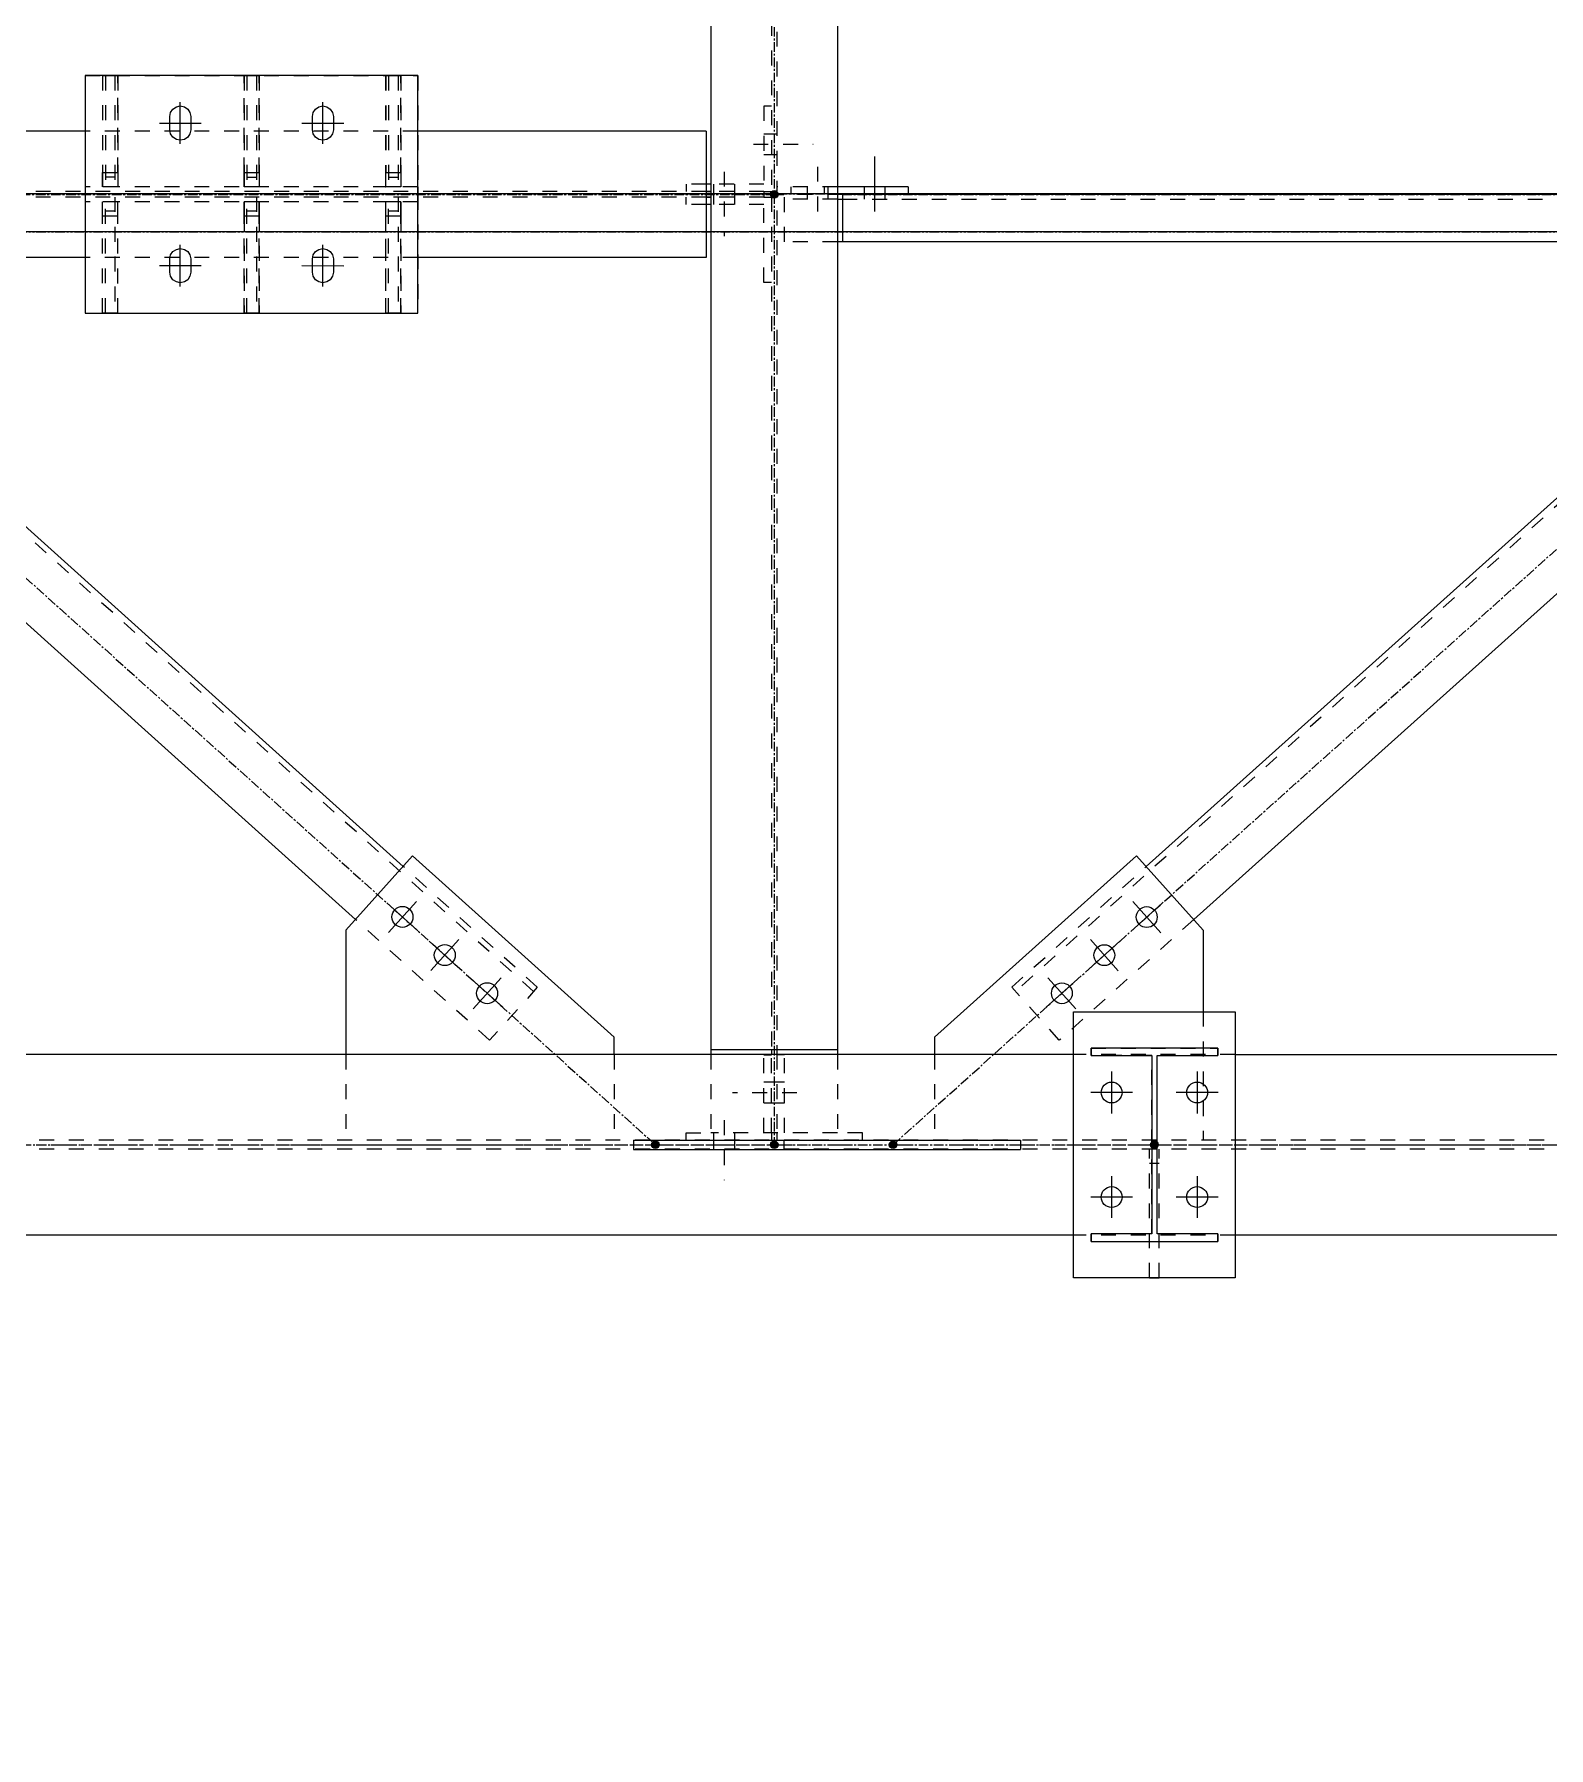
# Model space of a CAD drawing. Header units: inches. Extents: x 209270 to 234360, y -180214 to -150194.
# Drawn here: x 225099 to 227091, y -167807 to -165554 of the extents above; entities that cross this region are included whole.
import ezdxf

# ---------------------------------------------------------------- set-up
doc = ezdxf.new("R2010")
doc.units = ezdxf.units.IN
doc.header["$LTSCALE"] = 10
doc.header["$MEASUREMENT"] = 0
for name, pattern in [('CENTER', [2, 1.25, -0.25, 0.25, -0.25]), ('DXK_LINE_DOT2', [3.9198, 1.9599, -1.9599]), ('DXK_LINE_DOT5', [7.8785, 2.979, -0.9799, 0.9799, -0.9799, 0.9799, -0.9799]), ('PHANTOM', [2.5, 1.25, -0.25, 0.25, -0.25, 0.25, -0.25])]:
    doc.linetypes.add(name, pattern=pattern)
for name, color, linetype in [('_STR_0', 2, 'Continuous'), ('_STR_1', 2, 'Continuous'), ('_STR_2', 2, 'Continuous'), ('_STR_4', 2, 'Continuous')]:
    doc.layers.add(name, color=color, linetype=linetype)
for name, color, linetype, lineweight in [('DIM', 42, 'Continuous', 13), ('PHANTOM', 8, 'PHANTOM', 0), ('Sheeting', 4, 'Continuous', 0)]:
    doc.layers.add(name, color=color, linetype=linetype, lineweight=lineweight)

# ---------------------------------------------------------------- blocks, each defined once
blk = doc.blocks.new('A$C1b4ed5d7')
at = {"layer": 'PHANTOM', "elevation": -0.8}
for points in [[(-660, 10500), (12160, 10500), (12160, -550), (-660, -550)], [(-610, 10450), (12110, 10450), (12110, -500), (-610, -500)]]:
    blk.add_lwpolyline(points, close=True, dxfattribs=at)
blk = doc.blocks.new('GridLine-116860372-116905 - 114867')
at = {"layer": '_STR_2', "linetype": 'DXK_LINE_DOT5'}
blk.add_line((210782.4, -167014.2), (232759.1, -167014.2), dxfattribs=at)
blk = doc.blocks.new('Part-116860372-114923 - 114867')
at = {"layer": '_STR_1', "linetype": 'DXK_LINE_DOT2'}
for p, q in [((226678.8, -166895.4), (226466.3, -166895.4)), ((228065.1, -167008.3), (218205.1, -167008.3)), ((228065.1, -167020), (218205.1, -167020)), ((226678.8, -167132.9), (226466.3, -167132.9))]:
    blk.add_line(p, q, dxfattribs=at)
at = {"layer": '_STR_2', "linetype": 'Continuous'}
for p, q in [((226466.3, -166895.4), (223241.3, -166895.4)), ((226678.8, -166895.4), (228065.1, -166895.4)), ((226466.3, -167132.9), (223241.3, -167132.9)), ((228065.1, -167132.9), (226678.8, -167132.9))]:
    blk.add_line(p, q, dxfattribs=at)
at = {"layer": '_STR_4', "linetype": 'CENTER'}
blk.add_line((217822.6, -167014.2), (228447.6, -167014.2), dxfattribs=at)
blk = doc.blocks.new('Part-116860372-114927 - 114867')
at = {"layer": '_STR_4', "linetype": 'Continuous'}
blk.add_hatch(color=256, dxfattribs=at).paths.add_polyline_path([(226572.6, -167019.2, -1), (226572.6, -167009.2, -1)])
at = {"layer": '_STR_1', "linetype": 'DXK_LINE_DOT2'}
for p, q in [((226489.3, -166896.9), (226489.3, -166887.2)), ((226489.3, -166887.2), (226655.8, -166887.2)), ((226655.8, -166887.2), (226655.8, -166896.9)), ((226569, -166896.9), (226489.3, -166896.9)), ((226569, -167131.4), (226569, -166896.9)), ((226576.1, -167131.4), (226576.1, -166896.9)), ((226576.1, -166896.9), (226655.8, -166896.9)), ((226489.3, -167141.2), (226489.3, -167131.4)), ((226569, -167131.4), (226489.3, -167131.4)), ((226489.3, -167141.2), (226655.8, -167141.2)), ((226655.8, -167131.4), (226576.1, -167131.4)), ((226655.8, -167131.4), (226655.8, -167141.2))]:
    blk.add_line(p, q, dxfattribs=at)
at = {"layer": '_STR_2', "linetype": 'Continuous'}
for p, q in [((226489.3, -166887.2), (226489.3, -166887.2)), ((226655.8, -166887.2), (226489.3, -166887.2)), ((226489.3, -166887.2), (226489.3, -166896.9)), ((226655.8, -166887.2), (226655.8, -166887.2)), ((226655.8, -166896.9), (226655.8, -166887.2)), ((226489.3, -166896.9), (226489.3, -166896.9)), ((226489.3, -166896.9), (226569, -166896.9)), ((226569, -166896.9), (226569, -166896.9)), ((226569, -166896.9), (226569, -167131.4)), ((226576.1, -166896.9), (226576.1, -166896.9)), ((226576.1, -167131.4), (226576.1, -166896.9)), ((226576.1, -166896.9), (226655.8, -166896.9)), ((226655.8, -166896.9), (226655.8, -166896.9)), ((226489.3, -167131.4), (226489.3, -167131.4)), ((226569, -167131.4), (226489.3, -167131.4)), ((226489.3, -167131.4), (226489.3, -167141.2)), ((226489.3, -167141.2), (226489.3, -167141.2)), ((226489.3, -167141.2), (226655.8, -167141.2)), ((226569, -167131.4), (226569, -167131.4)), ((226576.1, -167131.4), (226576.1, -167131.4)), ((226655.8, -167131.4), (226576.1, -167131.4)), ((226655.8, -167131.4), (226655.8, -167131.4)), ((226655.8, -167141.2), (226655.8, -167131.4)), ((226655.8, -167141.2), (226655.8, -167141.2))]:
    blk.add_line(p, q, dxfattribs=at)
at = {"layer": '_STR_4', "linetype": 'CENTER'}
blk.add_line((226572.6, -167014.2), (226572.6, -167014.2), dxfattribs=at)
at = {"layer": '_STR_4', "linetype": 'Continuous'}
blk.add_circle((226572.6, -167014.2), 5, dxfattribs=at)
blk = doc.blocks.new('Part-116860372-114996 - 114867')
at = {"layer": '_STR_4', "linetype": 'Continuous'}
blk.add_hatch(color=256, dxfattribs=at).paths.add_polyline_path([(226072.6, -167019.2, -1), (226072.6, -167009.2, -1)])
at = {"layer": '_STR_1', "linetype": 'DXK_LINE_DOT2'}
for p, q in [((226069, -164281.6), (226069, -165767.7)), ((226076.1, -164413.5), (226076.1, -166889.2)), ((226069, -165767.7), (226069, -166889.2)), ((225989.3, -166895.4), (225989.3, -166998.3)), ((226069, -166998.3), (226069, -166895.4)), ((226076.1, -166895.4), (226076.1, -166998.3)), ((226155.8, -166895.4), (226155.8, -166998.3)), ((226155.8, -166998.3), (225989.3, -166998.3))]:
    blk.add_line(p, q, dxfattribs=at)
at = {"layer": '_STR_2', "linetype": 'Continuous'}
for p, q in [((225989.3, -164407.3), (225989.3, -166895.4)), ((226155.8, -164407.3), (226155.8, -166895.4)), ((226155.8, -166889.2), (225989.3, -166889.2)), ((226069, -166889.2), (226069, -166895.4)), ((226076.1, -166889.2), (226076.1, -166895.4))]:
    blk.add_line(p, q, dxfattribs=at)
at = {"layer": '_STR_4', "linetype": 'CENTER'}
blk.add_line((226072.6, -164264.2), (226072.6, -167014.2), dxfattribs=at)
at = {"layer": '_STR_4', "linetype": 'Continuous'}
blk.add_circle((226072.6, -167014.2), 5, dxfattribs=at)
blk = doc.blocks.new('Part-116860372-116394 - 114867')
at = {"layer": '_STR_1', "linetype": 'DXK_LINE_DOT2'}
for p, q in [((225188.9, -165607.9), (225188.9, -165735.4)), ((225189, -165607.9), (225189, -165735.4)), ((225189, -165607.9), (225208.9, -165607.9)), ((225208.9, -165607.9), (225209, -165607.9)), ((225208.9, -165735.4), (225208.9, -165607.9)), ((225209, -165607.9), (225209, -165735.4)), ((225188.9, -165735.4), (225188.9, -165754.2)), ((225188.9, -165735.4), (225189, -165735.4)), ((225189, -165754.2), (225189, -165735.4)), ((225189, -165735.4), (225209, -165735.4)), ((225208.9, -165735.4), (225208.9, -165754.2)), ((225209, -165735.4), (225209, -165754.2)), ((225188.9, -165754.2), (225189, -165754.2)), ((225209, -165754.2), (225188.9, -165754.2))]:
    blk.add_line(p, q, dxfattribs=at)
at = {"layer": '_STR_2', "linetype": 'Continuous'}
for p, q in [((225189, -165607.9), (225188.9, -165607.9)), ((225188.9, -165607.9), (225188.9, -165607.9)), ((225188.9, -165607.9), (225189, -165607.9)), ((225189, -165607.9), (225189, -165607.9)), ((225189, -165607.9), (225209, -165607.9)), ((225209, -165607.9), (225209, -165607.9))]:
    blk.add_line(p, q, dxfattribs=at)
blk = doc.blocks.new('Part-116860372-115020 - 114867')
at = {"layer": '_STR_4', "linetype": 'Continuous'}
for points in [[(224701.3, -165769.2, -1), (224701.3, -165759.2, -1)], [(226072.6, -165769.2, -1), (226072.6, -165759.2, -1)]]:
    blk.add_hatch(color=256, dxfattribs=at).paths.add_polyline_path(points)
at = {"layer": '_STR_1', "linetype": 'DXK_LINE_DOT2'}
for p, q in [((225603.8, -165680.9), (225166.3, -165680.9)), ((224714.9, -165760.6), (224714.9, -165767.7)), ((224784.6, -165760.6), (224714.9, -165760.6)), ((225983.1, -165760.6), (224790.8, -165760.6)), ((226059, -165760.6), (225989.3, -165760.6)), ((226059, -165760.6), (226059, -165767.7)), ((224784.6, -165767.7), (224714.9, -165767.7)), ((225983.1, -165767.7), (224790.8, -165767.7)), ((226059, -165767.7), (225989.3, -165767.7)), ((225603.8, -165847.4), (225166.3, -165847.4))]:
    blk.add_line(p, q, dxfattribs=at)
at = {"layer": '_STR_2', "linetype": 'Continuous'}
for p, q in [((224790.8, -165680.9), (224790.8, -165847.4)), ((225166.3, -165680.9), (224790.8, -165680.9)), ((225983.1, -165680.9), (225603.8, -165680.9)), ((225983.1, -165680.9), (225983.1, -165847.4)), ((224790.8, -165760.6), (224784.6, -165760.6)), ((225989.3, -165760.6), (225983.1, -165760.6)), ((224790.8, -165767.7), (224784.6, -165767.7)), ((225989.3, -165767.7), (225983.1, -165767.7)), ((225166.3, -165847.4), (224790.8, -165847.4)), ((225983.1, -165847.4), (225603.8, -165847.4))]:
    blk.add_line(p, q, dxfattribs=at)
at = {"layer": '_STR_4', "linetype": 'CENTER'}
blk.add_line((224701.3, -165764.2), (226072.6, -165764.2), dxfattribs=at)
at = {"layer": '_STR_4', "linetype": 'Continuous'}
for centre in [(224701.3, -165764.2), (226072.6, -165764.2)]:
    blk.add_circle(centre, 5, dxfattribs=at)
blk = doc.blocks.new('Part-116860372-115024 - 114867')
at = {"layer": '_STR_4', "linetype": 'Continuous'}
for points in [[(226072.6, -165769.2, -1), (226072.6, -165759.2, -1)], [(227447.6, -165769.2, -1), (227447.6, -165759.2, -1)]]:
    blk.add_hatch(color=256, dxfattribs=at).paths.add_polyline_path(points)
at = {"layer": '_STR_1', "linetype": 'DXK_LINE_DOT2'}
for p, q in [((226086.1, -165826.7), (226086.1, -165764.2)), ((226162.1, -165764.2), (226086.1, -165764.2)), ((227434, -165764.2), (227358.1, -165764.2)), ((227434, -165826.7), (227434, -165764.2)), ((226155.8, -165770.4), (226086.1, -165770.4)), ((226162.1, -165770.4), (227358.1, -165770.4)), ((227434, -165770.4), (227364.3, -165770.4)), ((226155.8, -165826.7), (226086.1, -165826.7)), ((227434, -165826.7), (227364.3, -165826.7))]:
    blk.add_line(p, q, dxfattribs=at)
at = {"layer": '_STR_2', "linetype": 'Continuous'}
for p, q in [((227358.1, -165764.2), (226162.1, -165764.2)), ((226162.1, -165764.2), (226162.1, -165826.7)), ((227358.1, -165764.2), (227358.1, -165826.7)), ((226155.8, -165770.4), (226162.1, -165770.4)), ((227364.3, -165770.4), (227358.1, -165770.4)), ((227364.3, -165826.7), (226155.8, -165826.7))]:
    blk.add_line(p, q, dxfattribs=at)
at = {"layer": '_STR_4', "linetype": 'CENTER'}
for p, q in [((226072.6, -165764.2), (226086.1, -165764.2)), ((226162.1, -165764.2), (227358.1, -165764.2)), ((227434, -165764.2), (227447.6, -165764.2))]:
    blk.add_line(p, q, dxfattribs=at)
at = {"layer": '_STR_4', "linetype": 'Continuous'}
for centre in [(226072.6, -165764.2), (227447.6, -165764.2)]:
    blk.add_circle(centre, 5, dxfattribs=at)
blk = doc.blocks.new('Part-116860372-116139 - 114867')
at = {"layer": '_STR_1', "linetype": 'DXK_LINE_DOT2'}
for p, q in [((225509.1, -166895.4), (225509.1, -167008.3)), ((225861.9, -166895.4), (225861.9, -167008.3))]:
    blk.add_line(p, q, dxfattribs=at)
at = {"layer": '_STR_2', "linetype": 'Continuous'}
for p, q in [((225596.9, -166634.2), (225509.1, -166731.7)), ((225861.9, -166872.8), (225596.9, -166634.2)), ((225509.1, -166731.7), (225509.1, -166895.4)), ((225861.9, -166895.4), (225861.9, -166872.8))]:
    blk.add_line(p, q, dxfattribs=at)
blk = doc.blocks.new('Part-116860372-115071 - 114867')
at = {"layer": '_STR_4', "linetype": 'Continuous'}
for points in [[(224701.3, -165925.4, -1), (224701.3, -165915.4, -1)], [(225916.3, -167019.2, -1), (225916.3, -167009.2, -1)]]:
    blk.add_hatch(color=256, dxfattribs=at).paths.add_polyline_path(points)
at = {"layer": '_STR_1', "linetype": 'DXK_LINE_DOT2'}
for p, q in [((224866, -166001.4), (224803.3, -166071.1)), ((225755.9, -166812.6), (224861, -166007)), ((224866, -166001.4), (225042.6, -166160.3)), ((224979.8, -166230), (224803.3, -166071.1)), ((225760.9, -166807), (225584.4, -166648.1)), ((225698.2, -166876.7), (225521.7, -166717.8)), ((225760.9, -166807), (225698.2, -166876.7))]:
    blk.add_line(p, q, dxfattribs=at)
at = {"layer": '_STR_2', "linetype": 'Continuous'}
for p, q in [((225584.4, -166648.1), (225042.6, -166160.3)), ((225521.7, -166717.8), (224979.8, -166230))]:
    blk.add_line(p, q, dxfattribs=at)
at = {"layer": '_STR_4', "linetype": 'CENTER'}
blk.add_line((224701.3, -165920.4), (225916.3, -167014.2), dxfattribs=at)
at = {"layer": '_STR_4', "linetype": 'Continuous'}
for centre in [(224701.3, -165920.4), (225916.3, -167014.2)]:
    blk.add_circle(centre, 5, dxfattribs=at)
blk = doc.blocks.new('Part-116860372-115072 - 114867')
at = {"layer": '_STR_4', "linetype": 'Continuous'}
for points in [[(227447.6, -165925.4, -1), (227447.6, -165915.4, -1)], [(226228.8, -167019.2, -1), (226228.8, -167009.2, -1)]]:
    blk.add_hatch(color=256, dxfattribs=at).paths.add_polyline_path(points)
at = {"layer": '_STR_1', "linetype": 'DXK_LINE_DOT2'}
for p, q in [((227288, -166006.5), (226389.9, -166812.5)), ((227283, -166001), (227106.2, -166159.6)), ((227283, -166001), (227345.6, -166070.7)), ((227345.6, -166070.7), (227168.8, -166229.4)), ((226384.9, -166806.9), (226561.7, -166648.3)), ((226624.3, -166718), (226447.5, -166876.7)), ((226447.5, -166876.7), (226384.9, -166806.9))]:
    blk.add_line(p, q, dxfattribs=at)
at = {"layer": '_STR_2', "linetype": 'Continuous'}
for p, q in [((227106.2, -166159.6), (226561.7, -166648.3)), ((227168.8, -166229.4), (226624.3, -166718))]:
    blk.add_line(p, q, dxfattribs=at)
at = {"layer": '_STR_4', "linetype": 'CENTER'}
blk.add_line((226228.8, -167014.2), (227447.6, -165920.4), dxfattribs=at)
at = {"layer": '_STR_4', "linetype": 'Continuous'}
for centre in [(227447.6, -165920.4), (226228.8, -167014.2)]:
    blk.add_circle(centre, 5, dxfattribs=at)
blk = doc.blocks.new('Part-116860372-115235 - 114867')
at = {"layer": '_STR_1', "linetype": 'DXK_LINE_DOT2'}
for p, q in [((226086.1, -166895.8), (226076.1, -166895.8)), ((226086.1, -166998.3), (226086.1, -166895.8)), ((226076.1, -166998.3), (226076.1, -167008.3)), ((226188.6, -166998.3), (226155.8, -166998.3)), ((226188.6, -167008.3), (226188.6, -166998.3))]:
    blk.add_line(p, q, dxfattribs=at)
blk = doc.blocks.new('Part-116860372-115234 - 114867')
at = {"layer": '_STR_1', "linetype": 'DXK_LINE_DOT2'}
for p, q in [((226059, -166998.3), (226059, -166895.8)), ((226059, -166895.8), (226069, -166895.8)), ((225956.5, -167008.3), (225956.5, -166998.3)), ((225956.5, -166998.3), (225989.3, -166998.3)), ((226069, -166998.3), (226069, -167008.3))]:
    blk.add_line(p, q, dxfattribs=at)
blk = doc.blocks.new('Bolt-116860372-115236 - 114867')
at = {"layer": '_STR_1', "linetype": 'DXK_LINE_DOT2'}
for p, q in [((226069, -166932), (226059, -166932)), ((226076.1, -166932), (226069, -166932)), ((226086.1, -166932), (226076.1, -166932)), ((226102.4, -166945.8), (226017.4, -166945.8)), ((226069, -166959.5), (226059, -166959.5)), ((226076.1, -166959.5), (226069, -166959.5)), ((226086.1, -166959.5), (226076.1, -166959.5))]:
    blk.add_line(p, q, dxfattribs=at)
blk = doc.blocks.new('Part-116860372-150037 - 114867')
at = {"layer": '_STR_1', "linetype": 'DXK_LINE_DOT2'}
for p, q in [((225565.2, -165920.4), (225565.2, -165767.7)), ((225577.7, -165786.5), (225565.2, -165786.5)), ((225577.7, -165767.7), (225577.7, -165920.4)), ((225565.2, -165920.4), (225577.7, -165920.4))]:
    blk.add_line(p, q, dxfattribs=at)
blk = doc.blocks.new('Bolt-116860372-115286 - 114867')
at = {"layer": '_STR_1', "linetype": 'DXK_LINE_DOT2'}
for p, q in [((226006.5, -166982), (226006.5, -167060.8)), ((225992.8, -166998.3), (225992.8, -167008.3)), ((226020.3, -166998.3), (226020.3, -167008.3)), ((225992.8, -167008.3), (225992.8, -167020)), ((226020.3, -167008.3), (226020.3, -167020))]:
    blk.add_line(p, q, dxfattribs=at)
blk = doc.blocks.new('Part-116860372-115293 - 114867')
at = {"layer": '_STR_1', "linetype": 'DXK_LINE_DOT2'}
for p, q in [((225956.5, -165777.7), (225956.5, -165767.7)), ((225983.1, -165777.7), (225956.5, -165777.7)), ((225983.1, -165767.7), (225989.3, -165767.7)), ((226059, -165777.7), (225989.3, -165777.7)), ((226059, -165767.7), (226069, -165767.7)), ((226059, -165880.2), (226059, -165777.7)), ((226069, -165880.2), (226059, -165880.2))]:
    blk.add_line(p, q, dxfattribs=at)
at = {"layer": '_STR_2', "linetype": 'Continuous'}
blk.add_line((225989.3, -165777.7), (225983.1, -165777.7), dxfattribs=at)
blk = doc.blocks.new('Part-116860372-115294 - 114867')
at = {"layer": '_STR_1', "linetype": 'DXK_LINE_DOT2'}
for p, q in [((226069, -165648.1), (226059, -165648.1)), ((226059, -165648.1), (226059, -165750.6)), ((225956.5, -165750.6), (225956.5, -165760.6)), ((225983.1, -165750.6), (225956.5, -165750.6)), ((225983.1, -165760.6), (225989.3, -165760.6)), ((226059, -165750.6), (225989.3, -165750.6)), ((226059, -165760.6), (226069, -165760.6))]:
    blk.add_line(p, q, dxfattribs=at)
at = {"layer": '_STR_2', "linetype": 'Continuous'}
blk.add_line((225989.3, -165750.6), (225983.1, -165750.6), dxfattribs=at)
blk = doc.blocks.new('Bolt-116860372-115295 - 114867')
at = {"layer": '_STR_1', "linetype": 'DXK_LINE_DOT2'}
for p, q in [((226006.5, -165734.4), (226006.5, -165819.4)), ((225992.8, -165750.6), (225992.8, -165760.6)), ((225992.8, -165760.6), (225992.8, -165767.7)), ((226020.3, -165750.6), (226020.3, -165760.6)), ((226020.3, -165760.6), (226020.3, -165767.7)), ((225992.8, -165767.7), (225992.8, -165777.7)), ((226020.3, -165767.7), (226020.3, -165777.7))]:
    blk.add_line(p, q, dxfattribs=at)
blk = doc.blocks.new('Bolt-116860372-115300 - 114867')
at = {"layer": '_STR_1', "linetype": 'DXK_LINE_DOT2'}
for p, q in [((226045.1, -165698.1), (226123.8, -165698.1)), ((226059, -165684.4), (226069, -165684.4)), ((226069, -165684.4), (226076.1, -165684.4)), ((226059, -165711.9), (226069, -165711.9)), ((226069, -165711.9), (226076.1, -165711.9))]:
    blk.add_line(p, q, dxfattribs=at)
blk = doc.blocks.new('Part-116860372-116393 - 114867')
at = {"layer": '_STR_2', "linetype": 'Continuous'}
for p, q in [((225166.3, -165607.9), (225166.3, -165920.4)), ((225603.8, -165608), (225166.3, -165607.9)), ((225603.8, -165920.5), (225603.8, -165608)), ((225166.3, -165920.4), (225603.8, -165920.5))]:
    blk.add_line(p, q, dxfattribs=at)
blk = doc.blocks.new('Part-116860372-116391 - 114867')
at = {"layer": '_STR_1', "linetype": 'DXK_LINE_DOT2'}
for p, q in [((225166.4, -165774.2), (225166.4, -165754.2)), ((225166.4, -165774.2), (225166.4, -165754.2)), ((225166.4, -165754.2), (225166.4, -165754.2)), ((225603.8, -165754.2), (225166.4, -165754.2)), ((225603.9, -165774.2), (225603.9, -165754.2)), ((225166.4, -165774.2), (225166.4, -165774.2)), ((225603.8, -165774.2), (225166.4, -165774.2))]:
    blk.add_line(p, q, dxfattribs=at)
at = {"layer": '_STR_2', "linetype": 'Continuous'}
for p, q in [((225603.8, -165754.2), (225603.9, -165754.2)), ((225603.9, -165754.2), (225603.9, -165774.2)), ((225603.9, -165774.2), (225603.8, -165774.2))]:
    blk.add_line(p, q, dxfattribs=at)
blk = doc.blocks.new('Part-116860372-116399 - 114867')
at = {"layer": '_STR_1', "linetype": 'DXK_LINE_DOT2'}
for p, q in [((225209, -165774.2), (225188.9, -165774.2)), ((225188.9, -165792.9), (225188.9, -165774.2)), ((225189, -165792.9), (225189, -165774.2)), ((225208.9, -165792.9), (225208.9, -165774.2)), ((225208.9, -165774.2), (225209, -165774.2)), ((225209, -165792.9), (225209, -165774.2)), ((225188.9, -165792.9), (225189, -165792.9)), ((225188.9, -165920.4), (225188.9, -165792.9)), ((225209, -165792.9), (225189, -165792.9)), ((225189, -165920.4), (225189, -165792.9)), ((225208.9, -165920.5), (225208.9, -165792.9)), ((225209, -165920.4), (225209, -165792.9)), ((225189, -165920.5), (225208.9, -165920.5)), ((225208.9, -165920.5), (225209, -165920.5))]:
    blk.add_line(p, q, dxfattribs=at)
at = {"layer": '_STR_2', "linetype": 'Continuous'}
for p, q in [((225188.9, -165920.5), (225188.9, -165920.4)), ((225188.9, -165920.5), (225189, -165920.5)), ((225188.9, -165920.5), (225189, -165920.5)), ((225189, -165920.5), (225189, -165920.4)), ((225209, -165920.5), (225189, -165920.5)), ((225209, -165920.5), (225209, -165920.4))]:
    blk.add_line(p, q, dxfattribs=at)
blk = doc.blocks.new('Part-116860372-150038 - 114867')
at = {"layer": '_STR_1', "linetype": 'DXK_LINE_DOT2'}
for p, q in [((225565.2, -165607.9), (225565.2, -165760.6)), ((225565.2, -165607.9), (225577.7, -165607.9)), ((225577.7, -165607.9), (225577.7, -165760.6)), ((225577.7, -165741.9), (225565.2, -165741.9))]:
    blk.add_line(p, q, dxfattribs=at)
blk = doc.blocks.new('Part-116860372-150036 - 114867')
at = {"layer": '_STR_1', "linetype": 'DXK_LINE_DOT2'}
for p, q in [((225378.8, -165607.9), (225378.8, -165760.6)), ((225391.3, -165607.9), (225391.3, -165760.6)), ((225391.3, -165741.9), (225378.8, -165741.9))]:
    blk.add_line(p, q, dxfattribs=at)
at = {"layer": '_STR_2', "linetype": 'Continuous'}
for p, q in [((225378.8, -165607.9), (225378.8, -165607.9)), ((225391.3, -165607.9), (225378.8, -165607.9)), ((225391.3, -165607.9), (225391.3, -165607.9))]:
    blk.add_line(p, q, dxfattribs=at)
blk = doc.blocks.new('Part-116860372-115659 - 114867')
at = {"layer": '_STR_1', "linetype": 'DXK_LINE_DOT2'}
for p, q in [((226155.8, -165754.2), (226076.1, -165754.2)), ((226094.9, -165764.2), (226094.9, -165754.2)), ((226138.6, -165764.2), (226138.6, -165754.2))]:
    blk.add_line(p, q, dxfattribs=at)
at = {"layer": '_STR_2', "linetype": 'Continuous'}
for p, q in [((226248.6, -165754.2), (226155.8, -165754.2)), ((226162.1, -165764.2), (226155.8, -165764.2)), ((226248.6, -165754.2), (226248.6, -165764.2))]:
    blk.add_line(p, q, dxfattribs=at)
blk = doc.blocks.new('Bolt-116860372-115660 - 114867')
at = {"layer": '_STR_1', "linetype": 'DXK_LINE_DOT2'}
for p, q in [((226129.9, -165786.7), (226129.9, -165714.2)), ((226116.1, -165764.2), (226116.1, -165754.2)), ((226116.1, -165770.4), (226116.1, -165764.2)), ((226143.6, -165764.2), (226143.6, -165754.2)), ((226143.6, -165770.4), (226143.6, -165764.2))]:
    blk.add_line(p, q, dxfattribs=at)
at = {"layer": '_STR_2', "linetype": 'Continuous'}
for p, q in [((226204.9, -165786.7), (226204.9, -165714.2)), ((226191.1, -165764.2), (226191.1, -165754.2)), ((226191.1, -165770.4), (226191.1, -165764.2)), ((226218.6, -165764.2), (226218.6, -165754.2)), ((226218.6, -165770.4), (226218.6, -165764.2))]:
    blk.add_line(p, q, dxfattribs=at)
blk = doc.blocks.new('Part-116860372-116398 - 114867')
at = {"layer": '_STR_1', "linetype": 'DXK_LINE_DOT2'}
for p, q in [((225581.5, -165774.2), (225561.4, -165774.2)), ((225561.4, -165774.2), (225561.4, -165792.9)), ((225561.5, -165792.9), (225561.5, -165774.2)), ((225581.4, -165792.9), (225581.4, -165774.2)), ((225581.4, -165774.2), (225581.5, -165774.2)), ((225581.5, -165774.2), (225581.5, -165792.9)), ((225561.5, -165792.9), (225561.4, -165792.9)), ((225561.4, -165792.9), (225561.4, -165920.5)), ((225581.5, -165792.9), (225561.5, -165792.9)), ((225561.5, -165920.5), (225561.5, -165792.9)), ((225581.4, -165920.5), (225581.4, -165792.9)), ((225581.5, -165792.9), (225581.5, -165920.5)), ((225561.5, -165920.5), (225581.4, -165920.5)), ((225581.4, -165920.5), (225581.5, -165920.5))]:
    blk.add_line(p, q, dxfattribs=at)
at = {"layer": '_STR_2', "linetype": 'Continuous'}
for p in [(225561.4, -165920.5), (225561.4, -165920.5), (225581.5, -165920.5)]:
    blk.add_line(p, (225561.5, -165920.5), dxfattribs=at)
blk = doc.blocks.new('Part-116860372-116396 - 114867')
at = {"layer": '_STR_1', "linetype": 'DXK_LINE_DOT2'}
for p, q in [((225375.1, -165607.9), (225375.2, -165607.9)), ((225375.1, -165607.9), (225375.1, -165735.5)), ((225375.1, -165607.9), (225375.2, -165607.9)), ((225375.2, -165735.5), (225375.2, -165607.9)), ((225375.2, -165607.9), (225395.2, -165607.9)), ((225395.1, -165607.9), (225395.2, -165607.9)), ((225395.1, -165735.5), (225395.1, -165607.9)), ((225395.2, -165607.9), (225395.2, -165735.5)), ((225375.1, -165754.2), (225375.2, -165735.5)), ((225375.1, -165735.5), (225375.1, -165754.2)), ((225375.1, -165735.5), (225375.2, -165735.5)), ((225375.2, -165735.5), (225395.2, -165735.5)), ((225395.2, -165735.5), (225395.1, -165754.2)), ((225395.1, -165735.5), (225395.1, -165754.2)), ((225375.1, -165754.2), (225375.1, -165754.2)), ((225395.1, -165754.2), (225375.1, -165754.2))]:
    blk.add_line(p, q, dxfattribs=at)
blk = doc.blocks.new('Part-116860372-116392 - 114867')
at = {"layer": '_STR_1', "linetype": 'DXK_LINE_DOT2'}
for p, q in [((225561.4, -165608), (225561.4, -165735.4)), ((225561.5, -165607.9), (225581.4, -165607.9)), ((225561.5, -165608), (225561.5, -165735.4)), ((225581.4, -165607.9), (225581.5, -165607.9)), ((225581.4, -165735.4), (225581.4, -165607.9)), ((225581.5, -165608), (225581.5, -165735.4)), ((225561.4, -165735.4), (225561.4, -165754.2)), ((225561.4, -165735.4), (225561.5, -165735.4)), ((225561.5, -165754.2), (225561.5, -165735.4)), ((225561.5, -165735.4), (225581.5, -165735.4)), ((225581.4, -165735.4), (225581.4, -165754.2)), ((225581.5, -165735.4), (225581.5, -165754.2)), ((225561.4, -165754.2), (225561.5, -165754.2)), ((225581.5, -165754.2), (225561.4, -165754.2))]:
    blk.add_line(p, q, dxfattribs=at)
at = {"layer": '_STR_2', "linetype": 'Continuous'}
for p, q in [((225561.5, -165607.9), (225561.4, -165607.9)), ((225561.4, -165607.9), (225561.4, -165608)), ((225561.4, -165607.9), (225561.5, -165607.9)), ((225561.5, -165607.9), (225561.5, -165608)), ((225561.5, -165607.9), (225581.5, -165607.9)), ((225581.5, -165607.9), (225581.5, -165608))]:
    blk.add_line(p, q, dxfattribs=at)
blk = doc.blocks.new('Bolt-116860372-116140 - 114867')
at = {"layer": '_STR_2', "linetype": 'Continuous'}
for p, q in [((225563, -166696.1), (225603.9, -166732.9)), ((225565.1, -166735), (225601.9, -166694.1)), ((225618.8, -166746.3), (225659.6, -166783.1)), ((225620.8, -166785.1), (225657.6, -166744.3)), ((225674.5, -166796.5), (225715.4, -166833.3)), ((225676.5, -166835.3), (225713.3, -166794.4))]:
    blk.add_line(p, q, dxfattribs=at)
for centre in [(225583.5, -166714.5), (225639.2, -166764.7), (225694.9, -166814.9)]:
    blk.add_circle(centre, 13.8, dxfattribs=at)
blk = doc.blocks.new('Part-116860372-116142 - 114867')
at = {"layer": '_STR_1', "linetype": 'DXK_LINE_DOT2'}
for p, q in [((226636.8, -166839.2), (226636.8, -167008.3)), ((226283.4, -166895.4), (226283.4, -167008.3))]:
    blk.add_line(p, q, dxfattribs=at)
at = {"layer": '_STR_2', "linetype": 'Continuous'}
for p, q in [((226549.2, -166634.3), (226283.4, -166872.8)), ((226636.8, -166732), (226549.2, -166634.3)), ((226636.8, -166732), (226636.8, -166839.2)), ((226283.4, -166872.8), (226283.4, -166895.4))]:
    blk.add_line(p, q, dxfattribs=at)
blk = doc.blocks.new('Bolt-116860372-116143 - 114867')
at = {"layer": '_STR_2', "linetype": 'Continuous'}
for p, q in [((226583, -166696.3), (226542.1, -166733.1)), ((226544.1, -166694.2), (226580.9, -166735.2)), ((226527.2, -166746.4), (226486.2, -166783.2)), ((226488.3, -166744.3), (226525.1, -166785.3)), ((226471.3, -166796.5), (226430.4, -166833.2)), ((226432.5, -166794.4), (226469.2, -166835.3))]:
    blk.add_line(p, q, dxfattribs=at)
for centre in [(226562.5, -166714.7), (226506.7, -166764.8), (226450.9, -166814.9)]:
    blk.add_circle(centre, 13.7, dxfattribs=at)
blk = doc.blocks.new('Part-116860372-116397 - 114867')
at = {"layer": '_STR_1', "linetype": 'DXK_LINE_DOT2'}
for p, q in [((225166.3, -165607.9), (225166.3, -165920.4)), ((225166.3, -165607.9), (225603.8, -165608)), ((225603.8, -165608), (225603.8, -165920.5)), ((225166.3, -165920.4), (225603.8, -165920.5))]:
    blk.add_line(p, q, dxfattribs=at)
blk = doc.blocks.new('Part-116860372-150040 - 114867')
at = {"layer": '_STR_1', "linetype": 'DXK_LINE_DOT2'}
for p, q in [((225192.7, -165607.9), (225192.7, -165760.6)), ((225192.7, -165607.9), (225205.2, -165607.9)), ((225205.2, -165607.9), (225205.2, -165760.6)), ((225205.2, -165741.8), (225192.7, -165741.8))]:
    blk.add_line(p, q, dxfattribs=at)
blk = doc.blocks.new('Bolt-116860372-116395 - 114867')
at = {"layer": '_STR_2', "linetype": 'Continuous'}
for p, q in [((225278.6, -165656.4), (225281.6, -165652)), ((225281.6, -165652), (225286.1, -165649)), ((225286.1, -165649), (225291.3, -165647.9)), ((225291.3, -165697.9), (225291.3, -165642.9)), ((225291.3, -165647.9), (225291.3, -165647.9)), ((225291.3, -165647.9), (225296.6, -165649)), ((225296.6, -165649), (225301.1, -165652)), ((225301.1, -165652), (225304, -165656.4)), ((225466.1, -165656.4), (225469.1, -165652)), ((225469.1, -165652), (225473.6, -165649)), ((225473.6, -165649), (225478.8, -165647.9)), ((225478.8, -165697.9), (225478.8, -165642.9)), ((225478.8, -165647.9), (225478.8, -165647.9)), ((225478.8, -165647.9), (225484.1, -165649)), ((225484.1, -165649), (225488.6, -165652)), ((225488.6, -165652), (225491.5, -165656.4)), ((225263.8, -165670.4), (225318.8, -165670.4)), ((225277.6, -165661.7), (225278.6, -165656.4)), ((225277.6, -165679.2), (225277.6, -165661.7)), ((225304, -165656.4), (225305.1, -165661.7)), ((225305.1, -165661.7), (225305.1, -165679.2)), ((225451.3, -165670.4), (225506.3, -165670.5)), ((225465.1, -165661.7), (225466.1, -165656.4)), ((225465.1, -165679.2), (225465.1, -165661.7)), ((225491.5, -165656.4), (225492.6, -165661.7)), ((225492.6, -165661.7), (225492.6, -165679.2)), ((225278.6, -165684.4), (225277.6, -165679.2)), ((225281.6, -165688.9), (225278.6, -165684.4)), ((225286.1, -165691.9), (225281.6, -165688.9)), ((225291.3, -165692.9), (225286.1, -165691.9)), ((225296.6, -165691.9), (225291.3, -165692.9)), ((225291.3, -165692.9), (225291.3, -165692.9)), ((225301.1, -165688.9), (225296.6, -165691.9)), ((225304, -165684.4), (225301.1, -165688.9)), ((225305.1, -165679.2), (225304, -165684.4)), ((225466.1, -165684.5), (225465.1, -165679.2)), ((225469.1, -165688.9), (225466.1, -165684.5)), ((225473.6, -165691.9), (225469.1, -165688.9)), ((225478.8, -165692.9), (225473.6, -165691.9)), ((225484.1, -165691.9), (225478.8, -165692.9)), ((225478.8, -165692.9), (225478.8, -165692.9)), ((225488.6, -165688.9), (225484.1, -165691.9)), ((225491.5, -165684.5), (225488.6, -165688.9)), ((225492.6, -165679.2), (225491.5, -165684.5)), ((225291.3, -165885.4), (225291.3, -165830.4)), ((225478.8, -165885.4), (225478.8, -165830.4)), ((225277.6, -165849.2), (225278.6, -165843.9)), ((225277.6, -165866.7), (225277.6, -165849.2)), ((225278.6, -165843.9), (225281.6, -165839.5)), ((225281.6, -165839.5), (225286.1, -165836.5)), ((225286.1, -165836.5), (225291.3, -165835.4)), ((225291.3, -165835.4), (225291.3, -165835.4)), ((225291.3, -165835.4), (225296.6, -165836.5)), ((225296.6, -165836.5), (225301, -165839.5)), ((225301, -165839.5), (225304, -165843.9)), ((225304, -165843.9), (225305.1, -165849.2)), ((225305.1, -165849.2), (225305.1, -165866.7)), ((225465.1, -165849.2), (225466.1, -165843.9)), ((225465.1, -165866.7), (225465.1, -165849.2)), ((225466.1, -165843.9), (225469.1, -165839.5)), ((225469.1, -165839.5), (225473.6, -165836.5)), ((225473.6, -165836.5), (225478.8, -165835.4)), ((225478.8, -165835.4), (225478.8, -165835.4)), ((225478.8, -165835.4), (225484.1, -165836.5)), ((225484.1, -165836.5), (225488.5, -165839.5)), ((225488.5, -165839.5), (225491.5, -165843.9)), ((225491.5, -165843.9), (225492.6, -165849.2)), ((225492.6, -165849.2), (225492.6, -165866.7)), ((225263.8, -165857.9), (225318.8, -165857.9)), ((225278.6, -165871.9), (225277.6, -165866.7)), ((225281.6, -165876.4), (225278.6, -165871.9)), ((225286.1, -165879.4), (225281.6, -165876.4)), ((225291.3, -165880.4), (225286.1, -165879.4)), ((225296.6, -165879.4), (225291.3, -165880.4)), ((225301, -165876.4), (225296.6, -165879.4)), ((225304, -165871.9), (225301, -165876.4)), ((225305.1, -165866.7), (225304, -165871.9)), ((225451.3, -165857.9), (225506.3, -165858)), ((225466.1, -165872), (225465.1, -165866.7)), ((225469.1, -165876.4), (225466.1, -165872)), ((225473.6, -165879.4), (225469.1, -165876.4)), ((225478.8, -165880.4), (225473.6, -165879.4)), ((225484.1, -165879.4), (225478.8, -165880.4)), ((225488.5, -165876.4), (225484.1, -165879.4)), ((225491.5, -165872), (225488.5, -165876.4)), ((225492.6, -165866.7), (225491.5, -165872)), ((225291.3, -165880.4), (225291.3, -165880.4)), ((225478.8, -165880.4), (225478.8, -165880.4))]:
    blk.add_line(p, q, dxfattribs=at)
blk = doc.blocks.new('Part-116860372-116400 - 114867')
at = {"layer": '_STR_1', "linetype": 'DXK_LINE_DOT2'}
for p, q in [((225395.1, -165774.1), (225375.1, -165774.1)), ((225375.2, -165792.9), (225375.1, -165774.1)), ((225375.1, -165774.1), (225375.1, -165792.9)), ((225395.1, -165774.1), (225395.2, -165792.9)), ((225395.1, -165792.9), (225395.1, -165774.1)), ((225395.1, -165774.1), (225395.1, -165774.1)), ((225375.2, -165792.9), (225375.1, -165792.9)), ((225375.1, -165792.9), (225375.1, -165920.4)), ((225395.2, -165792.9), (225375.2, -165792.9)), ((225375.2, -165920.4), (225375.2, -165792.9)), ((225395.1, -165920.4), (225395.1, -165792.9)), ((225395.2, -165792.9), (225395.2, -165920.4)), ((225375.2, -165920.4), (225375.1, -165920.4)), ((225375.1, -165920.4), (225375.2, -165920.4)), ((225395.2, -165920.4), (225375.2, -165920.4)), ((225395.1, -165920.4), (225395.2, -165920.4))]:
    blk.add_line(p, q, dxfattribs=at)
blk = doc.blocks.new('Part-116860372-116419 - 114867')
at = {"layer": '_STR_1', "linetype": 'DXK_LINE_DOT2'}
for p, q in [((225378.8, -165920.4), (225378.8, -165767.7)), ((225391.3, -165786.5), (225378.8, -165786.5)), ((225391.3, -165767.7), (225391.3, -165920.4)), ((225378.8, -165920.4), (225391.3, -165920.4))]:
    blk.add_line(p, q, dxfattribs=at)
blk = doc.blocks.new('Part-116860372-116863 - 114867')
at = {"layer": '_STR_2', "linetype": 'Continuous'}
for p, q in [((226466.3, -166839.2), (226678.8, -166839.2)), ((226466.3, -167189.2), (226466.3, -166839.2)), ((226678.8, -166839.2), (226678.8, -167189.2)), ((226678.8, -167189.2), (226466.3, -167189.2))]:
    blk.add_line(p, q, dxfattribs=at)
blk = doc.blocks.new('Bolt-116860372-116864 - 114867')
at = {"layer": '_STR_2', "linetype": 'Continuous'}
for p, q in [((226516.3, -166917.9), (226516.3, -166972.9)), ((226628.8, -166917.9), (226628.8, -166972.9)), ((226543.8, -166945.4), (226488.8, -166945.4)), ((226656.3, -166945.4), (226601.3, -166945.4)), ((226516.3, -167055.4), (226516.3, -167110.4)), ((226628.8, -167055.4), (226628.8, -167110.4)), ((226543.8, -167082.9), (226488.8, -167082.9)), ((226656.3, -167082.9), (226601.3, -167082.9))]:
    blk.add_line(p, q, dxfattribs=at)
for centre in [(226516.3, -166945.4), (226628.8, -166945.4), (226516.3, -167082.9), (226628.8, -167082.9)]:
    blk.add_circle(centre, 13.7, dxfattribs=at)
blk = doc.blocks.new('Part-116860372-116881 - 114867')
at = {"layer": '_STR_2', "linetype": 'Continuous'}
for p, q in [((225887.6, -167007.9), (226396.3, -167007.9)), ((225887.6, -167007.9), (225887.6, -167020.4)), ((225887.6, -167020.4), (226396.3, -167020.4)), ((226085.5, -167020.4), (226085.5, -167007.9)), ((226396.3, -167007.9), (226396.3, -167020.4))]:
    blk.add_line(p, q, dxfattribs=at)
blk = doc.blocks.new('Part-116860372-116899 - 114867')
at = {"layer": '_STR_1', "linetype": 'DXK_LINE_DOT2'}
for p, q in [((226566.3, -167189.2), (226566.3, -167020)), ((226578.8, -167189.2), (226578.8, -167020)), ((226578.8, -167038.8), (226566.3, -167038.8)), ((226566.3, -167189.2), (226578.8, -167189.2))]:
    blk.add_line(p, q, dxfattribs=at)
blk = doc.blocks.new('Part-116860372-150039 - 114867')
at = {"layer": '_STR_1', "linetype": 'DXK_LINE_DOT2'}
for p, q in [((225192.7, -165920.4), (225192.7, -165767.7)), ((225205.2, -165786.5), (225192.7, -165786.5)), ((225205.2, -165767.7), (225205.2, -165920.4)), ((225192.7, -165920.4), (225205.2, -165920.4))]:
    blk.add_line(p, q, dxfattribs=at)

msp = doc.modelspace()

# ---------------------------------------------------------------- linework, layer by layer
at = {"layer": 'Sheeting'}
for points in [[(216351.9, -154713.7), (229171.9, -154713.7), (229171.9, -165813.7), (216351.9, -165813.7)], [(216401.9, -154763.7), (229121.9, -154763.7), (229121.9, -165763.7), (216401.9, -165763.7)]]:
    msp.add_lwpolyline(points, close=True, dxfattribs=at)

# ---------------------------------------------------------------- block references
at = {"layer": '_STR_0', "zscale": 0.8}
for name in ['Part-116860372-114996 - 114867', 'Part-116860372-116393 - 114867', 'Part-116860372-116397 - 114867', 'Part-116860372-116394 - 114867', 'Part-116860372-150040 - 114867', 'Part-116860372-116396 - 114867', 'Part-116860372-150036 - 114867', 'Part-116860372-116392 - 114867', 'Part-116860372-150038 - 114867', 'Bolt-116860372-116395 - 114867', 'Part-116860372-115294 - 114867', 'Part-116860372-115020 - 114867', 'Bolt-116860372-115300 - 114867', 'Bolt-116860372-115660 - 114867', 'Bolt-116860372-115295 - 114867', 'Part-116860372-116391 - 114867', 'Part-116860372-115024 - 114867', 'Part-116860372-115659 - 114867', 'Part-116860372-116399 - 114867', 'Part-116860372-150039 - 114867', 'Part-116860372-116400 - 114867', 'Part-116860372-116419 - 114867', 'Part-116860372-116398 - 114867', 'Part-116860372-150037 - 114867', 'Part-116860372-115293 - 114867', 'Part-116860372-115071 - 114867', 'Part-116860372-115072 - 114867', 'Part-116860372-116139 - 114867', 'Part-116860372-116142 - 114867', 'Bolt-116860372-116140 - 114867', 'Bolt-116860372-116143 - 114867', 'Part-116860372-116863 - 114867', 'GridLine-116860372-116905 - 114867', 'Part-116860372-114927 - 114867', 'Part-116860372-114923 - 114867', 'Part-116860372-115234 - 114867', 'Part-116860372-115235 - 114867', 'Bolt-116860372-115236 - 114867', 'Bolt-116860372-116864 - 114867', 'Bolt-116860372-115286 - 114867', 'Part-116860372-116881 - 114867', 'Part-116860372-116899 - 114867']:
    msp.add_blockref(name, (0, 0), dxfattribs=at)
at = {"layer": 'DIM'}
msp.add_blockref('A$C1b4ed5d7', (217011.9, -176263.7, 0.8), dxfattribs=at)

doc.saveas('drawing.dxf')
